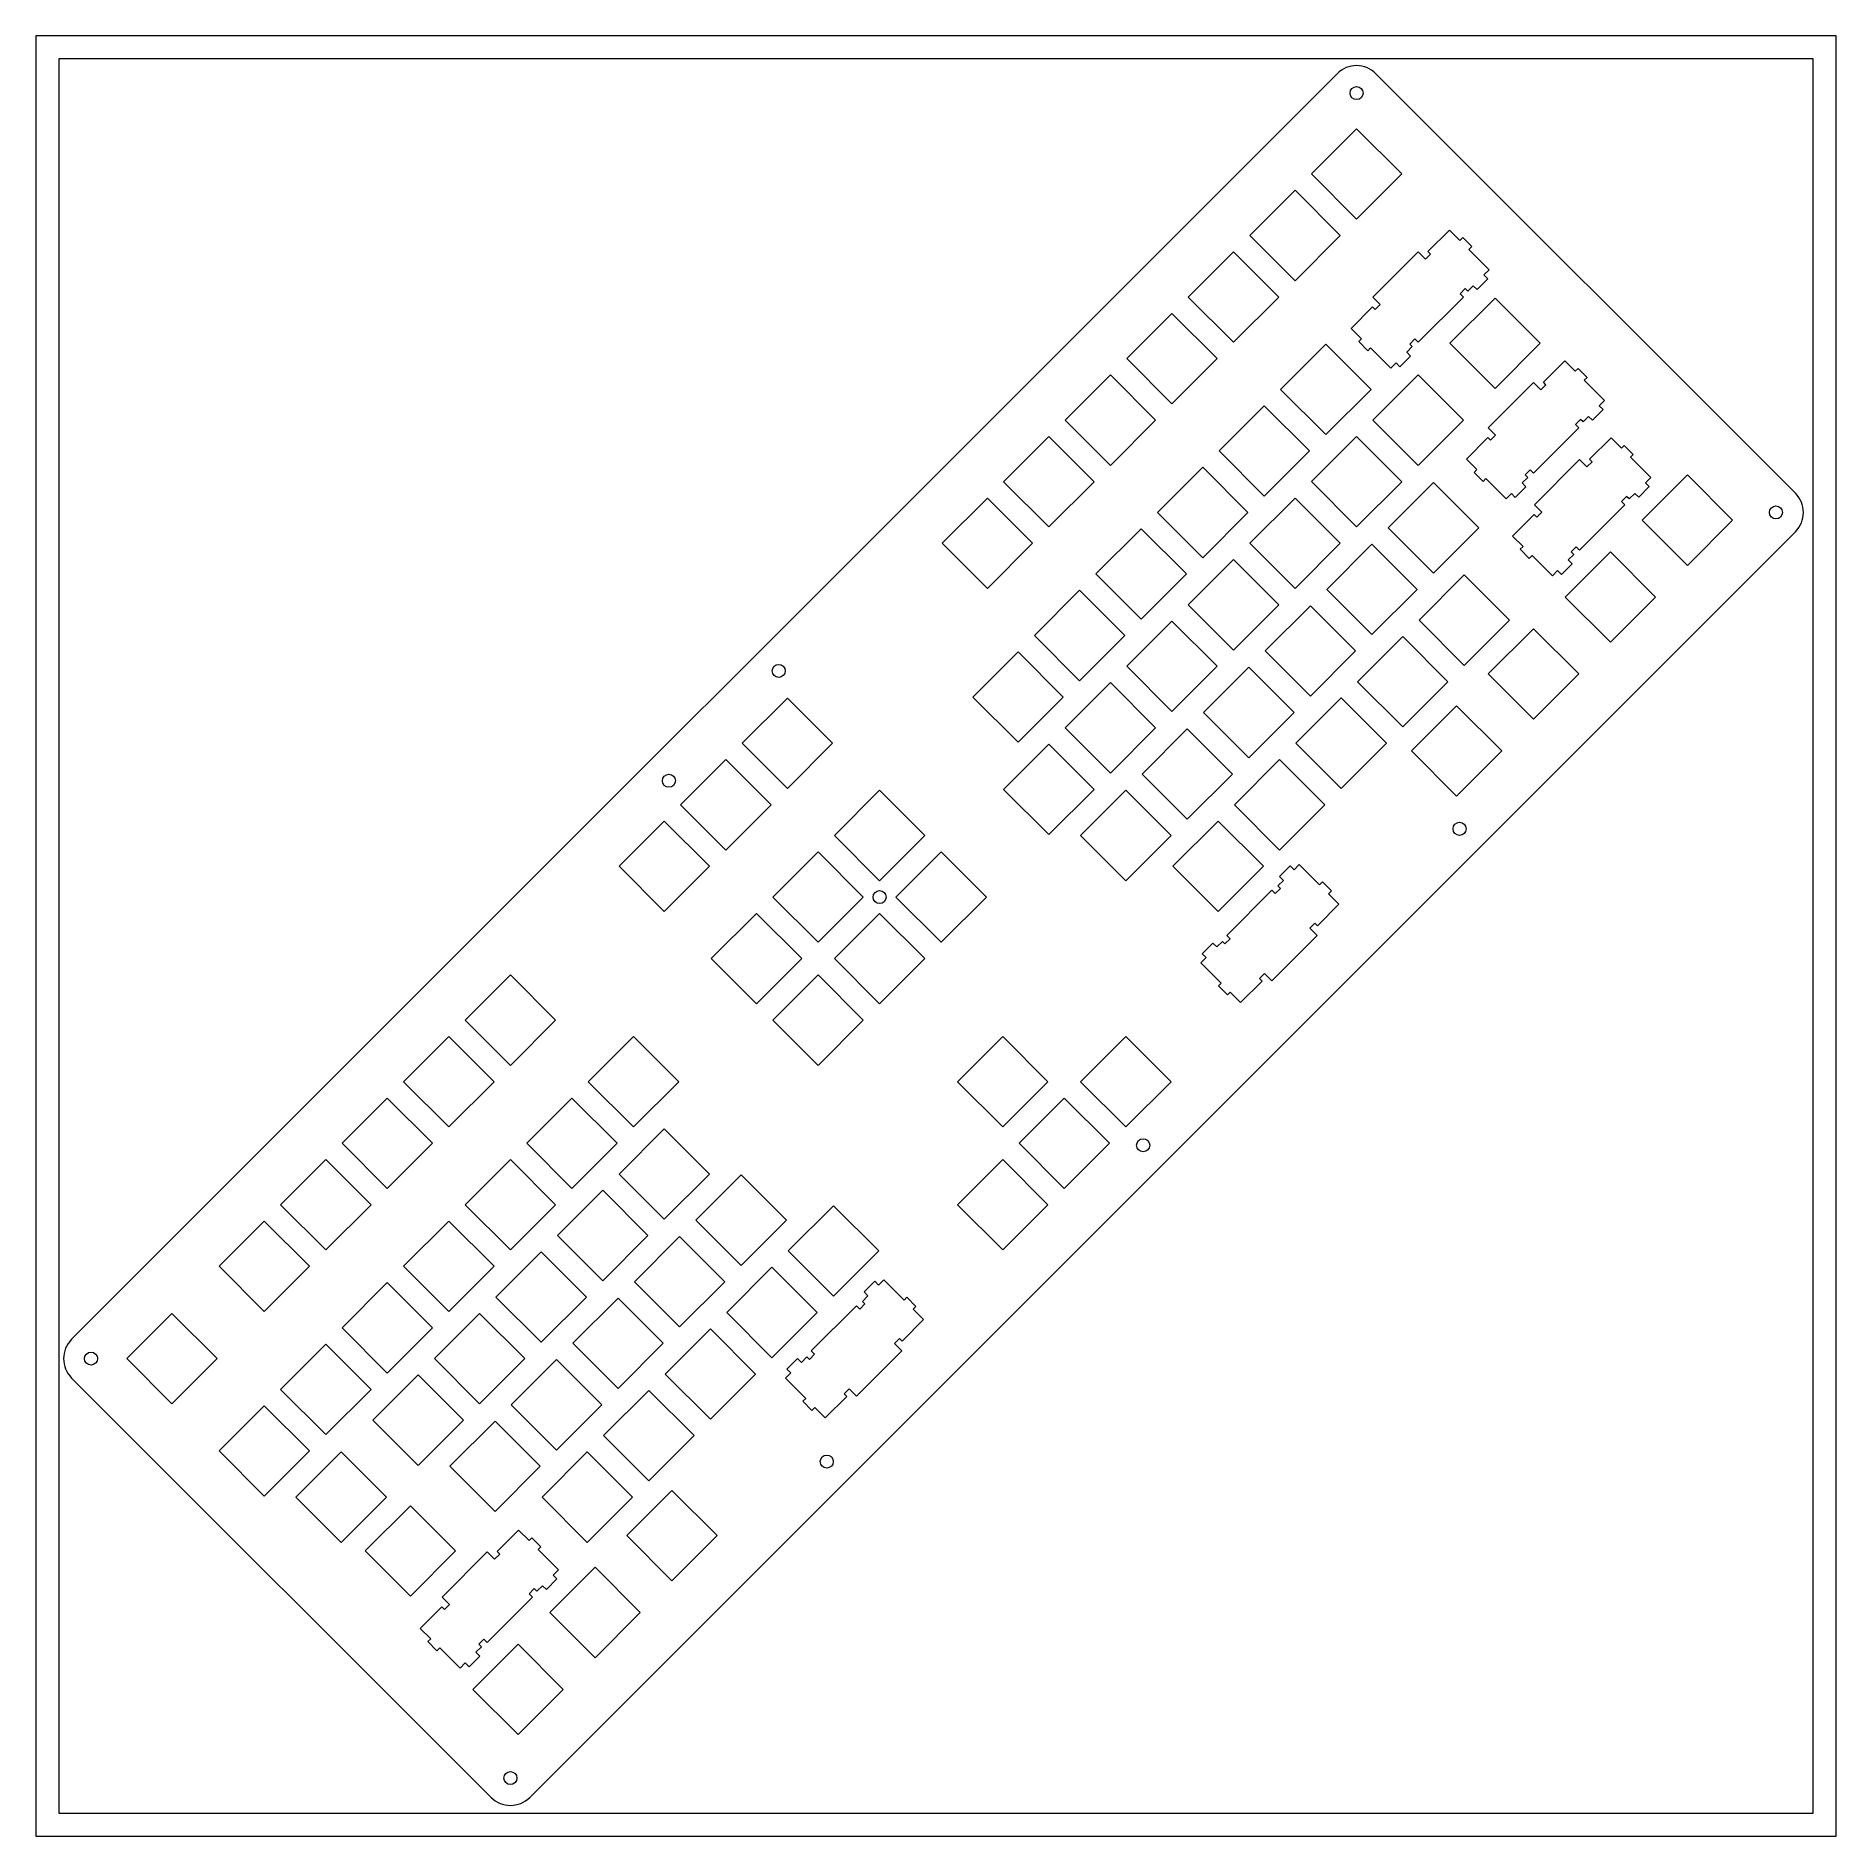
# Model space of a CAD drawing. Header units: millimetres. Extents: x -5 to 389, y -5 to 389.
import ezdxf

# ---------------------------------------------------------------- set-up
doc = ezdxf.new("R2010")
doc.units = ezdxf.units.MM
doc.header["$MEASUREMENT"] = 0
doc.layers.get('0').update_dxf_attribs({"lineweight": 0, "true_color": 0xf6921e})
doc.layers.add('Cutting lines', color=5, linetype='Continuous', lineweight=0)

msp = doc.modelspace()

# ---------------------------------------------------------------- linework, layer by layer
at = {"color": 30, "lineweight": 0, "true_color": 0xf6921e}
for points in [[(-5, -5), (389, -5), (389, 389), (-5, 389)], [(0, 0), (384, 0), (384, 384), (0, 384)]]:
    msp.add_lwpolyline(points, close=True, dxfattribs=at)
at = {"layer": 'Cutting lines', "linetype": 'Continuous'}
msp.add_line((2.8, 103.73), (279.82, 380.75), dxfattribs=at)
at = {"layer": 'Cutting lines'}
for p, q in [((288.3, 380.75), (380.1, 288.95)), ((274.16, 358.8), (284.06, 368.7)), ((284.06, 368.7), (293.96, 358.8)), ((284.06, 348.9), (274.16, 358.8)), ((293.96, 358.8), (284.06, 348.9)), ((260.69, 345.33), (270.59, 355.23)), ((270.59, 355.23), (280.49, 345.33)), ((270.59, 335.43), (260.69, 345.33)), ((280.49, 345.33), (270.59, 335.43)), ((299.68, 341.83), (304.39, 346.53)), ((304.39, 346.53), (306.67, 344.25)), ((306.67, 344.25), (307.29, 344.87)), ((307.29, 344.87), (309.27, 342.89)), ((309.27, 342.89), (308.65, 342.27)), ((247.22, 331.86), (257.12, 341.76)), ((257.12, 341.76), (267.02, 331.86)), ((287.63, 331.86), (297.53, 341.76)), ((297.53, 341.76), (299.13, 340.15)), ((299.13, 340.15), (300.25, 341.26)), ((300.25, 341.26), (299.68, 341.83)), ((308.65, 342.27), (313.08, 337.84)), ((312.78, 335.84), (310.45, 333.5)), ((313.08, 337.84), (311.93, 336.69)), ((311.93, 336.69), (312.78, 335.84)), ((257.12, 321.96), (247.22, 331.86)), ((267.02, 331.86), (257.12, 321.96)), ((289.24, 330.25), (287.63, 331.86)), ((307.43, 331.86), (297.53, 321.96)), ((304.47, 321.75), (314.37, 331.65)), ((307.81, 333.7), (306.7, 332.58)), ((306.7, 332.58), (307.43, 331.86)), ((308.38, 333.13), (307.81, 333.7)), ((309.6, 334.35), (308.38, 333.13)), ((310.45, 333.5), (309.6, 334.35)), ((314.37, 331.65), (324.27, 321.75)), ((233.75, 318.39), (243.65, 328.29)), ((243.65, 328.29), (253.55, 318.39)), ((282.85, 325), (287.56, 329.7)), ((287.56, 329.7), (288.12, 329.14)), ((288.12, 329.14), (289.24, 330.25)), ((285.14, 322.72), (282.85, 325)), ((267.42, 311.65), (277.32, 321.55)), ((277.32, 321.55), (287.22, 311.65)), ((284.52, 322.1), (285.14, 322.72)), ((286.5, 320.12), (284.52, 322.1)), ((287.12, 320.74), (286.5, 320.12)), ((291.55, 316.3), (287.12, 320.74)), ((296.25, 321.01), (295.03, 319.79)), ((295.03, 319.79), (295.88, 318.94)), ((296.8, 322.69), (295.69, 321.57)), ((295.69, 321.57), (296.25, 321.01)), ((297.53, 321.96), (296.8, 322.69)), ((314.37, 311.85), (304.47, 321.75)), ((324.27, 321.75), (314.37, 311.85)), ((243.65, 308.49), (233.75, 318.39)), ((253.55, 318.39), (243.65, 308.49)), ((292.7, 317.45), (291.55, 316.3)), ((293.55, 316.6), (292.7, 317.45)), ((295.88, 318.94), (293.55, 316.6)), ((324.94, 313.2), (329.64, 317.91)), ((329.64, 317.91), (331.92, 315.62)), ((331.92, 315.62), (332.54, 316.24)), ((332.54, 316.24), (334.52, 314.26)), ((220.28, 304.92), (230.18, 314.81)), ((230.18, 314.81), (240.08, 304.92)), ((277.32, 301.75), (267.42, 311.65)), ((287.22, 311.65), (277.32, 301.75)), ((287.63, 304.92), (297.53, 314.82)), ((297.53, 314.82), (307.43, 304.91)), ((312.88, 303.23), (322.79, 313.13)), ((322.79, 313.13), (324.39, 311.53)), ((324.39, 311.53), (325.5, 312.64)), ((325.5, 312.64), (324.94, 313.2)), ((334.52, 314.26), (333.9, 313.64)), ((333.9, 313.64), (338.34, 309.21)), ((253.95, 298.18), (263.85, 308.08)), ((263.85, 308.08), (273.75, 298.18)), ((338.34, 309.21), (337.19, 308.06)), ((337.19, 308.06), (338.04, 307.21)), ((230.18, 295.02), (220.28, 304.92)), ((240.08, 304.92), (230.18, 295.02)), ((297.53, 295.01), (287.63, 304.92)), ((307.43, 304.91), (297.53, 295.01)), ((333.07, 305.07), (331.96, 303.96)), ((331.96, 303.96), (332.69, 303.23)), ((333.64, 304.51), (333.07, 305.07)), ((334.86, 305.73), (333.64, 304.51)), ((335.7, 304.88), (334.86, 305.73)), ((338.04, 307.21), (335.7, 304.88)), ((206.81, 291.44), (216.71, 301.34)), ((216.71, 301.34), (226.61, 291.44)), ((274.16, 291.45), (284.06, 301.34)), ((284.06, 301.34), (293.96, 291.44)), ((308.11, 296.38), (312.81, 301.08)), ((312.81, 301.08), (313.38, 300.51)), ((314.49, 301.62), (312.88, 303.23)), ((313.38, 300.51), (314.49, 301.62)), ((332.69, 303.23), (322.78, 293.33)), ((335.04, 296.37), (339.75, 301.07)), ((339.75, 301.07), (342.03, 298.79)), ((263.85, 288.28), (253.95, 298.18)), ((273.75, 298.18), (263.85, 288.28)), ((310.39, 294.09), (308.11, 296.38)), ((322.99, 286.39), (332.89, 296.29)), ((332.89, 296.29), (334.49, 294.69)), ((334.49, 294.69), (335.61, 295.8)), ((335.61, 295.8), (335.04, 296.37)), ((342.03, 298.79), (342.65, 299.4)), ((342.65, 299.4), (344.63, 297.42)), ((344.63, 297.42), (344.01, 296.81)), ((344.01, 296.81), (348.44, 292.37)), ((240.48, 284.71), (250.38, 294.61)), ((250.38, 294.61), (260.28, 284.71)), ((309.77, 293.47), (310.39, 294.09)), ((311.75, 291.49), (309.77, 293.47)), ((312.37, 292.11), (311.75, 291.49)), ((316.81, 287.68), (312.37, 292.11)), ((321.51, 292.38), (320.29, 291.16)), ((322.06, 294.06), (320.94, 292.95)), ((320.94, 292.95), (321.51, 292.38)), ((322.78, 293.33), (322.06, 294.06)), ((346.56, 283.02), (356.46, 292.93)), ((348.44, 292.37), (347.29, 291.22)), ((356.46, 292.93), (366.36, 283.02)), ((193.34, 277.97), (203.24, 287.87)), ((203.24, 287.87), (213.14, 277.97)), ((216.71, 281.55), (206.81, 291.44)), ((226.61, 291.44), (216.71, 281.55)), ((260.69, 277.97), (270.59, 287.87)), ((270.59, 287.87), (280.49, 277.97)), ((284.06, 281.54), (274.16, 291.45)), ((293.96, 291.44), (284.06, 281.54)), ((291, 281.34), (300.9, 291.24)), ((300.9, 291.24), (310.8, 281.34)), ((317.96, 288.83), (316.81, 287.68)), ((318.8, 287.98), (317.96, 288.83)), ((321.14, 290.31), (318.8, 287.98)), ((320.29, 291.16), (321.14, 290.31)), ((343.17, 288.23), (342.06, 287.12)), ((343.74, 287.67), (343.17, 288.23)), ((344.96, 288.89), (343.74, 287.67)), ((345.81, 288.04), (344.96, 288.89)), ((348.14, 290.37), (345.81, 288.04)), ((347.29, 291.22), (348.14, 290.37)), ((250.38, 274.81), (240.48, 284.71)), ((260.28, 284.71), (250.38, 274.81)), ((318.21, 279.54), (322.91, 284.24)), ((322.91, 284.24), (323.48, 283.67)), ((324.59, 284.79), (322.99, 286.39)), ((323.48, 283.67), (324.59, 284.79)), ((342.79, 286.39), (332.89, 276.49)), ((342.06, 287.12), (342.79, 286.39)), ((380.1, 280.47), (103.08, 3.45)), ((227.01, 271.24), (236.91, 281.14)), ((236.91, 281.14), (246.81, 271.24)), ((300.9, 271.44), (291, 281.34)), ((310.8, 281.34), (300.9, 271.44)), ((356.46, 273.12), (346.56, 283.02)), ((366.36, 283.02), (356.46, 273.12)), ((203.24, 268.08), (193.34, 277.97)), ((213.14, 277.97), (203.24, 268.08)), ((270.59, 268.07), (260.69, 277.97)), ((280.49, 277.97), (270.59, 268.07)), ((277.53, 267.87), (287.43, 277.77)), ((287.43, 277.77), (297.33, 267.87)), ((320.5, 277.25), (318.21, 279.54)), ((319.88, 276.64), (320.5, 277.25)), ((321.86, 274.66), (319.88, 276.64)), ((329.72, 266.19), (339.62, 276.09)), ((332.16, 277.22), (331.05, 276.11)), ((331.05, 276.11), (331.61, 275.54)), ((332.89, 276.49), (332.16, 277.22)), ((339.62, 276.09), (349.52, 266.19)), ((247.22, 264.5), (257.12, 274.4)), ((257.12, 274.4), (267.02, 264.5)), ((322.48, 275.27), (321.86, 274.66)), ((326.91, 270.84), (322.48, 275.27)), ((328.06, 271.99), (326.91, 270.84)), ((328.91, 271.14), (328.06, 271.99)), ((331.24, 273.47), (328.91, 271.14)), ((331.61, 275.54), (330.39, 274.32)), ((330.39, 274.32), (331.24, 273.47)), ((236.91, 261.34), (227.01, 271.24)), ((246.81, 271.24), (236.91, 261.34)), ((297.73, 261.14), (307.63, 271.04)), ((307.63, 271.04), (317.53, 261.13)), ((213.54, 257.77), (223.44, 267.67)), ((223.44, 267.67), (233.34, 257.77)), ((257.12, 254.6), (247.22, 264.5)), ((267.02, 264.5), (257.12, 254.6)), ((264.05, 254.4), (273.95, 264.3)), ((273.95, 264.3), (283.86, 254.4)), ((287.43, 257.97), (277.53, 267.87)), ((297.33, 267.87), (287.43, 257.97)), ((339.62, 256.29), (329.72, 266.19)), ((349.52, 266.19), (339.62, 256.29)), ((233.75, 251.03), (243.65, 260.93)), ((243.65, 260.93), (253.55, 251.03)), ((307.63, 251.23), (297.73, 261.14)), ((317.53, 261.13), (307.63, 251.23)), ((223.44, 247.87), (213.54, 257.77)), ((233.34, 257.77), (223.44, 247.87)), ((284.26, 247.67), (294.16, 257.57)), ((294.16, 257.57), (304.06, 247.66)), ((312.89, 249.35), (322.78, 259.25)), ((322.78, 259.25), (332.69, 249.35)), ((200.07, 244.3), (209.97, 254.2)), ((209.97, 254.2), (219.87, 244.3)), ((273.96, 244.5), (264.05, 254.4)), ((283.86, 254.4), (273.96, 244.5)), ((243.65, 241.13), (233.75, 251.03)), ((253.55, 251.03), (243.65, 241.13)), ((250.58, 240.93), (260.48, 250.83)), ((260.48, 250.83), (270.39, 240.93)), ((322.79, 239.45), (312.89, 249.35)), ((332.69, 249.35), (322.79, 239.45)), ((209.97, 234.4), (200.07, 244.3)), ((219.87, 244.3), (209.97, 234.4)), ((220.28, 237.56), (230.18, 247.46)), ((230.18, 247.46), (240.08, 237.56)), ((294.16, 237.76), (284.26, 247.67)), ((304.06, 247.66), (294.16, 237.76)), ((149.56, 234.19), (159.46, 244.09)), ((159.46, 244.09), (169.36, 234.2)), ((260.49, 231.03), (250.58, 240.93)), ((270.39, 240.93), (260.49, 231.03)), ((270.79, 234.2), (280.69, 244.1)), ((280.69, 244.1), (290.59, 234.19)), ((296.05, 232.51), (305.95, 242.41)), ((305.95, 242.41), (315.85, 232.51)), ((230.18, 227.66), (220.28, 237.56)), ((240.08, 237.56), (230.18, 227.66)), ((237.11, 227.46), (247.01, 237.36)), ((247.01, 237.36), (256.92, 227.46)), ((159.46, 224.3), (149.56, 234.19)), ((169.36, 234.2), (159.46, 224.3)), ((206.81, 224.09), (216.71, 233.99)), ((216.71, 233.99), (226.61, 224.09)), ((280.69, 224.29), (270.79, 234.2)), ((290.59, 234.19), (280.69, 224.29)), ((305.95, 222.61), (296.05, 232.51)), ((315.85, 232.51), (305.95, 222.61)), ((136.09, 220.72), (145.99, 230.62)), ((145.99, 230.62), (155.89, 220.73)), ((257.32, 220.72), (267.22, 230.62)), ((267.22, 230.62), (277.12, 220.72)), ((247.01, 217.56), (237.11, 227.46)), ((256.92, 227.46), (247.01, 217.56)), ((145.99, 210.82), (136.09, 220.72)), ((155.89, 220.73), (145.99, 210.82)), ((169.76, 213.99), (179.66, 223.89)), ((179.66, 223.89), (189.56, 213.99)), ((216.71, 214.19), (206.81, 224.09)), ((226.61, 224.09), (216.71, 214.19)), ((223.64, 213.99), (233.54, 223.89)), ((233.54, 223.89), (243.44, 213.99)), ((267.22, 210.82), (257.32, 220.72)), ((277.12, 220.72), (267.22, 210.82)), ((122.62, 207.25), (132.52, 217.15)), ((132.52, 217.15), (142.42, 207.25)), ((243.85, 207.25), (253.75, 217.15)), ((253.75, 217.15), (263.65, 207.25)), ((179.66, 204.09), (169.76, 213.99)), ((189.56, 213.99), (179.66, 204.09)), ((233.54, 204.09), (223.64, 213.99)), ((243.44, 213.99), (233.54, 204.09)), ((156.29, 200.52), (166.19, 210.42)), ((166.19, 210.42), (176.09, 200.52)), ((183.23, 200.52), (193.13, 210.42)), ((193.13, 210.42), (203.03, 200.52)), ((132.52, 197.35), (122.62, 207.25)), ((142.42, 207.25), (132.52, 197.35)), ((253.75, 197.35), (243.85, 207.25)), ((263.65, 207.25), (253.75, 197.35)), ((267.18, 205.02), (269.52, 207.35)), ((268.03, 204.17), (267.18, 205.02)), ((269.52, 207.35), (270.37, 206.51)), ((270.37, 206.51), (271.51, 207.65)), ((271.51, 207.65), (275.95, 203.22)), ((255.64, 192.1), (265.54, 202)), ((265.54, 202), (266.26, 201.27)), ((266.26, 201.27), (267.38, 202.39)), ((266.81, 202.95), (268.03, 204.17)), ((267.38, 202.39), (266.81, 202.95)), ((275.95, 203.22), (276.57, 203.84)), ((276.57, 203.84), (278.55, 201.86)), ((278.55, 201.86), (277.93, 201.24)), ((277.93, 201.24), (280.21, 198.96)), ((166.19, 190.62), (156.29, 200.52)), ((176.09, 200.52), (166.19, 190.62)), ((193.13, 190.62), (183.23, 200.52)), ((203.03, 200.52), (193.13, 190.62)), ((280.21, 198.96), (275.51, 194.25)), ((142.82, 187.05), (152.72, 196.95)), ((152.72, 196.95), (162.62, 187.05)), ((169.76, 187.05), (179.66, 196.95)), ((179.66, 196.95), (189.56, 187.05)), ((274.94, 194.82), (273.83, 193.71)), ((273.83, 193.71), (275.44, 192.1)), ((275.51, 194.25), (274.94, 194.82)), ((250.28, 188.12), (252.62, 190.45)), ((252.62, 190.45), (253.47, 189.61)), ((253.47, 189.61), (254.69, 190.83)), ((254.69, 190.83), (255.25, 190.26)), ((255.25, 190.26), (256.37, 191.37)), ((256.37, 191.37), (255.64, 192.1)), ((275.44, 192.1), (265.54, 182.2)), ((152.72, 177.15), (142.82, 187.05)), ((162.62, 187.05), (152.72, 177.15)), ((179.66, 177.15), (169.76, 187.05)), ((189.56, 187.05), (179.66, 177.15)), ((249.98, 186.12), (251.13, 187.27)), ((254.42, 181.69), (249.98, 186.12)), ((251.13, 187.27), (250.28, 188.12)), ((88.94, 173.58), (98.84, 183.48)), ((98.84, 183.48), (108.74, 173.58)), ((156.29, 173.58), (166.19, 183.48)), ((166.19, 183.48), (176.09, 173.58)), ((253.8, 181.07), (254.42, 181.69)), ((263.38, 182.13), (258.68, 177.43)), ((263.93, 183.81), (262.82, 182.69)), ((262.82, 182.69), (263.38, 182.13)), ((265.54, 182.2), (263.93, 183.81)), ((255.78, 179.09), (253.8, 181.07)), ((256.4, 179.71), (255.78, 179.09)), ((258.68, 177.43), (256.4, 179.71)), ((98.84, 163.68), (88.94, 173.58)), ((108.74, 173.58), (98.84, 163.68)), ((166.19, 163.68), (156.29, 173.58)), ((176.09, 173.58), (166.19, 163.68)), ((75.47, 160.11), (85.37, 170.01)), ((85.37, 170.01), (95.27, 160.11)), ((115.88, 160.11), (125.78, 170.01)), ((125.78, 170.01), (135.68, 160.11)), ((196.7, 160.11), (206.6, 170.01)), ((206.6, 170.01), (216.5, 160.11)), ((223.64, 160.11), (233.54, 170.01)), ((233.54, 170.01), (243.44, 160.11)), ((85.37, 150.21), (75.47, 160.11)), ((95.27, 160.11), (85.37, 150.21)), ((125.78, 150.21), (115.88, 160.11)), ((135.68, 160.11), (125.78, 150.21)), ((206.6, 150.21), (196.7, 160.11)), ((216.5, 160.11), (206.6, 150.21)), ((233.54, 150.21), (223.64, 160.11)), ((243.44, 160.11), (233.54, 150.21)), ((62, 146.64), (71.9, 156.54)), ((71.9, 156.54), (81.8, 146.64)), ((102.41, 146.64), (112.31, 156.54)), ((112.31, 156.54), (122.21, 146.64)), ((210.17, 146.64), (220.07, 156.54)), ((220.07, 156.54), (229.97, 146.64)), ((122.62, 139.9), (132.52, 149.8)), ((132.52, 149.8), (142.42, 139.9)), ((71.9, 136.74), (62, 146.64)), ((81.8, 146.64), (71.9, 136.74)), ((112.31, 136.74), (102.41, 146.64)), ((122.21, 146.64), (112.31, 136.74)), ((220.07, 136.74), (210.17, 146.64)), ((229.97, 146.64), (220.07, 136.74)), ((48.53, 133.17), (58.43, 143.07)), ((58.43, 143.07), (68.33, 133.17)), ((88.94, 133.17), (98.84, 143.07)), ((98.84, 143.07), (108.74, 133.17)), ((196.7, 133.17), (206.6, 143.07)), ((206.6, 143.07), (216.5, 133.17)), ((132.52, 130), (122.62, 139.9)), ((142.42, 139.9), (132.52, 130)), ((139.45, 129.8), (149.35, 139.7)), ((149.35, 139.7), (159.25, 129.8)), ((109.15, 126.43), (119.05, 136.33)), ((119.05, 136.33), (128.95, 126.43)), ((58.43, 123.27), (48.53, 133.17)), ((68.33, 133.17), (58.43, 123.27)), ((98.84, 123.27), (88.94, 133.17)), ((108.74, 133.17), (98.84, 123.27)), ((159.66, 123.07), (169.56, 132.96)), ((169.56, 132.96), (179.46, 123.06)), ((206.6, 123.27), (196.7, 133.17)), ((216.5, 133.17), (206.6, 123.27)), ((35.06, 119.7), (44.96, 129.6)), ((44.96, 129.6), (54.86, 119.7)), ((75.47, 119.7), (85.37, 129.6)), ((85.37, 129.6), (95.27, 119.7)), ((119.05, 116.53), (109.15, 126.43)), ((128.95, 126.43), (119.05, 116.53)), ((125.98, 116.33), (135.88, 126.23)), ((135.88, 126.23), (145.78, 116.33)), ((149.36, 119.9), (139.45, 129.8)), ((159.25, 129.8), (149.36, 119.9)), ((95.68, 112.96), (105.58, 122.86)), ((105.58, 122.86), (115.48, 112.96)), ((169.56, 113.16), (159.66, 123.07)), ((179.46, 123.06), (169.56, 113.16)), ((44.96, 109.8), (35.06, 119.7)), ((54.86, 119.7), (44.96, 109.8)), ((85.37, 109.8), (75.47, 119.7)), ((95.27, 119.7), (85.37, 109.8)), ((146.19, 109.59), (156.09, 119.49)), ((156.09, 119.49), (165.99, 109.59)), ((62, 106.23), (71.9, 116.13)), ((71.9, 116.13), (81.8, 106.23)), ((135.88, 106.43), (125.98, 116.33)), ((145.78, 116.33), (135.88, 106.43)), ((176.26, 114.1), (178.59, 116.43)), ((178.59, 116.43), (179.44, 115.58)), ((179.44, 115.58), (180.59, 116.73)), ((180.59, 116.73), (185.02, 112.3)), ((105.58, 103.06), (95.68, 112.96)), ((115.48, 112.96), (105.58, 103.06)), ((112.51, 102.86), (122.41, 112.76)), ((122.41, 112.76), (132.31, 102.86)), ((164.71, 101.18), (174.61, 111.08)), ((174.61, 111.08), (175.34, 110.35)), ((175.34, 110.35), (176.45, 111.46)), ((175.89, 112.03), (177.11, 113.25)), ((176.45, 111.46), (175.89, 112.03)), ((177.11, 113.25), (176.26, 114.1)), ((185.02, 112.3), (185.64, 112.91)), ((185.64, 112.91), (187.62, 110.93)), ((187.62, 110.93), (187, 110.32)), ((14.85, 99.49), (24.75, 109.39)), ((24.75, 109.39), (34.65, 99.49)), ((82.2, 99.49), (92.1, 109.39)), ((92.1, 109.39), (102.01, 99.49)), ((156.09, 99.69), (146.19, 109.59)), ((165.99, 109.59), (156.09, 99.69)), ((189.29, 108.03), (184.59, 103.33)), ((187, 110.32), (189.29, 108.03)), ((48.53, 92.76), (58.43, 102.66)), ((58.43, 102.66), (68.33, 92.76)), ((71.9, 96.33), (62, 106.23)), ((81.8, 106.23), (71.9, 96.33)), ((122.41, 92.96), (112.51, 102.86)), ((132.31, 102.86), (122.41, 92.96)), ((132.72, 96.12), (142.62, 106.02)), ((142.62, 106.02), (152.52, 96.12)), ((184.02, 103.9), (182.9, 102.78)), ((182.9, 102.78), (184.51, 101.18)), ((184.59, 103.33), (184.02, 103.9)), ((24.75, 89.59), (14.85, 99.49)), ((34.65, 99.49), (24.75, 89.59)), ((92.11, 89.59), (82.2, 99.49)), ((102.01, 99.49), (92.11, 89.59)), ((99.04, 89.39), (108.94, 99.29)), ((108.94, 99.29), (118.84, 89.39)), ((159.36, 97.2), (161.69, 99.53)), ((161.69, 99.53), (162.54, 98.68)), ((162.54, 98.68), (163.76, 99.9)), ((163.76, 99.9), (164.33, 99.33)), ((164.33, 99.33), (165.44, 100.45)), ((165.44, 100.45), (164.71, 101.18)), ((184.51, 101.18), (174.61, 91.28)), ((2.8, 95.25), (94.6, 3.45)), ((68.73, 86.02), (78.63, 95.92)), ((78.63, 95.92), (88.54, 86.02)), ((142.62, 86.22), (132.72, 96.12)), ((152.52, 96.12), (142.62, 86.22)), ((159.06, 95.2), (160.21, 96.35)), ((163.49, 90.76), (159.06, 95.2)), ((160.21, 96.35), (159.36, 97.2)), ((58.43, 82.86), (48.53, 92.76)), ((68.33, 92.76), (58.43, 82.86)), ((119.25, 82.65), (129.15, 92.55)), ((129.15, 92.55), (139.05, 82.65)), ((162.87, 90.15), (163.49, 90.76)), ((172.46, 91.2), (167.76, 86.5)), ((173.01, 92.88), (171.89, 91.77)), ((171.89, 91.77), (172.46, 91.2)), ((174.61, 91.28), (173.01, 92.88)), ((35.06, 79.29), (44.96, 89.19)), ((44.96, 89.19), (54.86, 79.28)), ((108.94, 79.49), (99.04, 89.39)), ((118.84, 89.39), (108.94, 79.49)), ((164.85, 88.17), (162.87, 90.15)), ((165.47, 88.78), (164.85, 88.17)), ((167.76, 86.5), (165.47, 88.78)), ((78.64, 76.12), (68.73, 86.02)), ((88.54, 86.02), (78.64, 76.12)), ((85.57, 75.92), (95.47, 85.82)), ((95.47, 85.82), (105.37, 75.92)), ((44.96, 69.38), (35.06, 79.29)), ((54.86, 79.28), (44.96, 69.38)), ((51.9, 69.18), (61.8, 79.08)), ((61.8, 79.08), (71.7, 69.18)), ((105.78, 69.18), (115.68, 79.08)), ((115.68, 79.08), (125.58, 69.18)), ((129.15, 72.75), (119.25, 82.65)), ((139.05, 82.65), (129.15, 72.75)), ((95.47, 66.02), (85.57, 75.92)), ((105.37, 75.92), (95.47, 66.02)), ((61.8, 59.28), (51.9, 69.18)), ((71.7, 69.18), (61.8, 59.28)), ((67.05, 57.4), (76.95, 67.3)), ((76.95, 67.3), (86.85, 57.4)), ((115.68, 59.28), (105.78, 69.18)), ((125.58, 69.18), (115.68, 59.28)), ((124.3, 60.76), (134.2, 70.66)), ((134.2, 70.66), (144.1, 60.76)), ((95.94, 57.27), (100.64, 61.97)), ((100.64, 61.97), (102.93, 59.69)), ((102.93, 59.69), (103.55, 60.3)), ((103.55, 60.3), (105.53, 58.32)), ((134.2, 50.86), (124.3, 60.76)), ((144.1, 60.76), (134.2, 50.86)), ((76.95, 47.5), (67.05, 57.4)), ((86.85, 57.4), (76.95, 47.5)), ((83.89, 47.29), (93.79, 57.19)), ((93.79, 57.19), (95.39, 55.59)), ((95.39, 55.59), (96.51, 56.7)), ((96.51, 56.7), (95.94, 57.27)), ((105.53, 58.32), (104.91, 57.71)), ((104.91, 57.71), (109.34, 53.27)), ((109.04, 51.27), (106.71, 48.94)), ((107.46, 43.93), (117.36, 53.83)), ((109.34, 53.27), (108.19, 52.12)), ((108.19, 52.12), (109.04, 51.27)), ((117.36, 53.83), (127.26, 43.93)), ((85.49, 45.69), (83.89, 47.29)), ((103.69, 47.29), (93.79, 37.39)), ((104.07, 49.14), (102.96, 48.02)), ((102.96, 48.02), (103.69, 47.29)), ((104.64, 48.57), (104.07, 49.14)), ((105.86, 49.79), (104.64, 48.57)), ((106.71, 48.94), (105.86, 49.79)), ((79.11, 40.44), (83.81, 45.14)), ((83.81, 45.14), (84.38, 44.57)), ((84.38, 44.57), (85.49, 45.69)), ((117.36, 34.03), (107.46, 43.93)), ((127.26, 43.93), (117.36, 34.03)), ((81.4, 38.15), (79.11, 40.44)), ((80.78, 37.54), (81.4, 38.15)), ((82.76, 35.56), (80.78, 37.54)), ((83.38, 36.17), (82.76, 35.56)), ((87.81, 31.74), (83.38, 36.17)), ((90.62, 27.09), (100.52, 36.99)), ((92.51, 36.44), (91.29, 35.22)), ((93.06, 38.12), (91.95, 37.01)), ((91.95, 37.01), (92.51, 36.44)), ((93.79, 37.39), (93.06, 38.12)), ((100.52, 36.99), (110.42, 27.09)), ((88.96, 32.89), (87.81, 31.74)), ((89.81, 32.04), (88.96, 32.89)), ((92.14, 34.37), (89.81, 32.04)), ((91.29, 35.22), (92.14, 34.37)), ((100.52, 17.19), (90.62, 27.09)), ((110.42, 27.09), (100.52, 17.19))]:
    msp.add_line(p, q, dxfattribs=at)
at = {"layer": 'Cutting lines', "linetype": 'Continuous'}
for centre in [(284.06, 376.51), (375.86, 284.71), (157.57, 250.02), (133.53, 225.98), (306.6, 215.46), (237.35, 146.2), (7.04, 99.49), (168.09, 76.95), (98.84, 7.69)]:
    msp.add_circle(centre, 1.43, dxfattribs=at)
at = {"layer": 'Cutting lines'}
msp.add_circle((179.66, 200.52), 1.43, dxfattribs=at)
for centre, start, end in [((284.06, 376.51), 45, 135), ((375.86, 284.71), 315, 45), ((7.04, 99.49), 135, 225), ((98.84, 7.69), 225, 315)]:
    msp.add_arc(centre, 6, start, end, dxfattribs=at)

doc.saveas('drawing.dxf')
